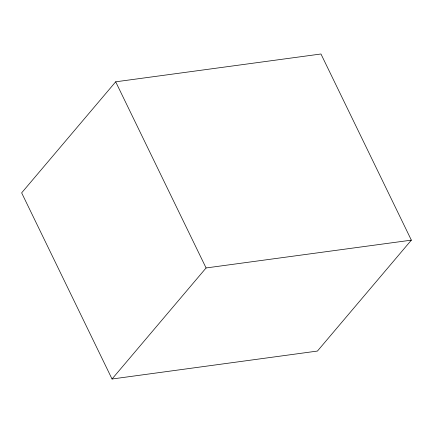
<?xml version="1.0" encoding="UTF-8"?>
<svg xmlns="http://www.w3.org/2000/svg" width="433" height="433" viewBox="0 0 433 433"><rect width="100%" height="100%" fill="white"/><g stroke="black" fill="none" stroke-linecap="round" stroke-linejoin="round"><path stroke-width="0.65" d="M115.692 81.81L21.65 192.853L112.039 379.005L317.438 351.06L411.35 240.147L320.961 53.995L115.692 81.81L206.081 267.957L112.039 379.005M206.081 267.957L411.35 240.147"/></g></svg>
